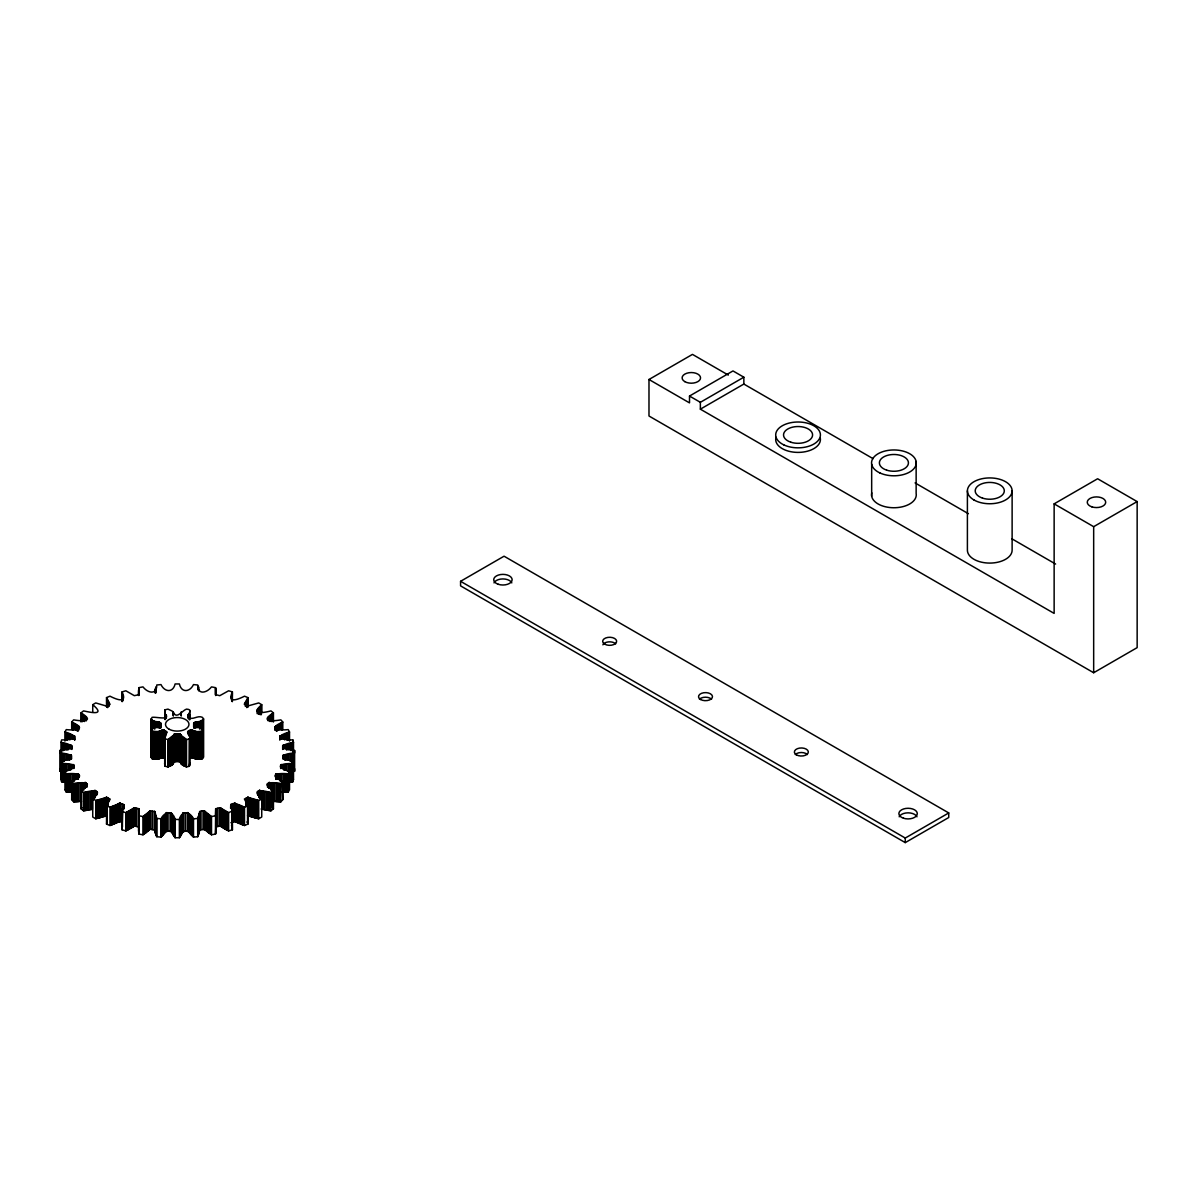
<?xml version="1.0" encoding="UTF-8"?>
<svg xmlns="http://www.w3.org/2000/svg" width="1197" height="1197" viewBox="0 0 1197 1197"><rect width="100%" height="100%" fill="white"/><g stroke="black" fill="none" stroke-linecap="round" stroke-linejoin="round"><path stroke-width="1.5" d="M232.383 701.592L232.413 691.896L228.627 690.789L219.739 695.696L215.55 694.559L215.535 687.647L211.495 686.883C206.812 693.093 197.505 695.218 197.7 684.983L193.495 684.594C189.844 692.24 181.42 693.048 179.37 683.951L175.121 683.951C173.056 693.033 164.632 692.24 160.982 684.594L156.777 684.983C156.972 695.218 147.665 693.108 142.997 686.883L138.942 687.647L138.672 694.754L134.318 695.666L125.85 690.789L122.064 691.896L122.094 701.592M122.064 691.896C127.78 704.075 116.408 699.482 109.974 696.175L106.533 697.612L110.079 704.42L106.413 706.065L95.745 702.938L92.738 704.674C106.578 716.36 89.311 712.065 83.536 710.898L81.037 712.873C95.266 721.552 82.533 721.522 73.63 719.861L71.7 722.045C87.052 728.838 76.728 730.694 66.269 729.616L64.952 731.951C80.678 736.649 73.825 740.165 61.646 739.911L60.987 742.335C76.249 744.983 73.765 749.517 59.865 750.489L59.865 752.943C73.78 753.915 76.114 758.359 60.987 761.112L61.646 781.791L65.476 782.344M61.646 763.536C73.795 763.282 80.857 766.858 64.952 771.496L66.269 773.831C76.683 772.738 87.246 774.683 71.7 781.387L73.63 783.571C82.593 781.925 95.072 781.836 81.037 790.559L83.536 792.534C91.331 790.514 104.618 788.524 92.738 798.758L95.745 800.494L106.832 797.411L110.199 799.147L106.533 805.82L109.974 807.257L120.089 803.217L123.919 804.713L122.064 811.536L125.85 812.658L134.318 807.78L138.792 808.723L138.942 815.785L142.997 816.549L150.044 810.968L154.697 811.491L155.371 833.052L156.777 836.718L160.982 837.092C164.707 829.386 172.847 828.818 175.121 837.735L179.37 837.735C181.645 828.848 189.769 829.386 193.495 837.092L197.7 836.718C197.52 826.469 206.812 828.593 211.495 834.803L215.535 834.04L215.804 826.932L220.158 826.035L228.627 830.913L232.413 829.79L232.383 810.968C226.353 799.162 238.891 804.339 244.502 807.257L247.944 805.82L244.397 799.012L248.063 797.367L258.732 800.494L261.739 798.758C249.679 788.434 263.25 790.409 270.941 792.534L273.44 790.559C259.21 781.88 271.958 781.91 280.861 783.571L282.791 781.387C267.41 774.579 277.734 772.753 288.208 773.831L289.524 771.496C273.799 766.768 280.652 763.282 292.831 763.536L293.504 761.112C278.362 758.389 280.711 753.901 294.612 752.943L294.612 750.489C280.936 749.337 278.213 744.908 293.504 742.335L292.831 739.911C280.741 740.09 273.634 736.529 289.524 731.951L288.208 729.616C277.824 730.649 267.245 728.704 282.791 722.045L280.861 719.861C271.899 721.507 259.405 721.596 273.44 712.873L270.941 710.898C263.25 713.008 249.664 714.998 261.739 704.674L258.732 702.938L247.644 706.021L244.263 704.195L247.944 697.612L244.502 696.175C238.068 699.497 226.697 704.031 232.413 691.896M292.756 771.691L294.612 771.197L294.612 768.743L293.714 768.504M155.041 830.314L150.044 829.222L142.997 834.803L138.942 834.04L138.927 827.127L134.737 825.99L125.85 830.913L122.064 829.79L122.678 807.81M199.286 832.214L199.39 813.227C201.53 806.823 208.577 814.544 211.495 816.549L215.535 815.785L215.804 808.678L220.158 807.78L228.627 812.658L232.383 810.968M164.722 718.798L165.171 709.776L167.954 709.118L172.129 711.063L173.356 712.23L173.356 715.881M173.356 712.23C176.572 719.921 182.348 710.36 186.523 709.118C195.081 709.626 184.936 715.641 188.498 717.377C192.747 720.579 197.58 714.923 202.443 717.362L203.61 718.978L203.61 757.073L202.443 758.689L199.166 759.018L190.084 757.701L190.084 730.305L197.101 731.621L202.443 731.307C205.734 725.591 193.794 728.494 193.734 724.335C194.213 720.19 201.724 723.272 203.61 718.978M189.769 762.728L189.321 766.275L186.523 766.933C178.173 759.886 176.303 759.886 167.954 766.933L165.171 766.275L164.602 763.177M164.722 713.322C171.904 721.088 155.954 716.524 152.034 717.362C148.712 723.123 160.727 720.115 160.757 724.335C160.727 728.554 148.712 725.547 152.034 731.307L158.184 731.562L163.405 730.065L167.266 732.145L164.558 736.35L165.171 766.275M199.39 813.227L197.7 818.449L197.7 836.718M293.504 761.112L293.504 779.367L292.831 781.791L289.001 782.344M190.084 730.305C182.393 731.786 195.979 738.594 186.523 739.551C178.173 732.504 176.303 732.504 167.954 739.551L165.171 738.878M179.37 837.735L179.37 819.481C181.42 810.399 189.859 811.192 193.495 818.838L197.7 818.449M121.885 822.115L119.476 821.516L109.974 825.511L106.533 824.075L107.176 822.369M289.524 771.496L289.524 789.751L288.208 792.085L281.744 792.309M154.802 811.551L156.777 818.449L160.982 818.838C164.632 811.192 173.071 810.399 175.121 819.481L175.121 837.735M182.887 831.406L183.186 812.838M151.421 745.536L151.6 747.033M282.791 781.387L282.791 799.641L280.861 801.825L271.719 801.137M92.378 791.037L92.378 809.292L83.536 810.803L81.037 808.813L82.039 807.795M164.393 730.305L164.393 757.701L154.054 758.943L152.034 758.689L150.882 757.073L151.6 756.399M202.877 747.033L203.056 745.536M273.44 790.559L273.44 808.813L270.941 810.803L261.111 809.022M81.516 801.317L73.63 801.825L71.7 799.641L72.314 780.938M261.739 798.758L261.739 817.027L258.732 818.763L247.51 815.741M873.077 458.66L743.846 384.057L743.846 377.205L700.365 402.312L700.365 409.165L1054.138 613.403L1054.138 503.862L1097.619 478.755L1137.15 501.588L1137.15 647.637L1093.669 672.744L648.983 416.002L648.983 379.494L692.465 354.387L728.315 375.08M648.983 379.494L689.502 402.88L689.502 396.042L732.983 370.935L743.846 377.205M700.365 409.165L743.846 384.057M460.576 581.308L504.057 556.201L948.742 812.943L948.742 817.506L905.261 842.613L460.576 585.872L460.576 581.308L905.261 838.05L948.742 812.943M1054.138 503.862L1093.669 526.68L1137.15 501.588M72.748 792.309L66.269 792.085L64.952 789.751L65.685 789.362M247.944 824.075L247.749 797.382L247.944 824.075L244.502 825.511L234.821 821.471L230.916 822.698M92.738 798.758L92.738 817.027L95.745 818.763L106.982 815.741M61.646 781.791L60.987 779.367L61.81 779.038M60.763 768.504L59.865 768.743L59.865 771.197L61.72 771.691M179.37 819.481L175.121 819.481M293.504 779.367L292.681 779.038L292.681 760.783M915.077 482.915L968.388 513.693M1012.004 538.874L1055.619 564.056M689.502 396.042L700.365 402.312M171.291 831.092L171.291 812.838M282.791 799.641L282.178 780.938M273.44 808.813L272.437 807.795L272.437 789.526M247.076 821.845L247.764 823.506M231.53 825.242L232.413 829.79M74.723 736.095L74.753 739.896M1093.669 526.68L1093.669 672.744M1012.123 490.83L1012.123 550.171A22.354 12.913 0 0 1 989.754 563.084A22.354 12.913 0 0 1 967.4 550.171L967.4 490.83M916.139 461.488L916.139 493.448A22.354 12.913 0 0 1 893.381 507.737A22.354 12.913 0 0 1 871.805 492.85M905.261 838.05L905.261 842.613M871.67 464.256L871.67 496.216M294.612 750.489L294.612 771.197M293.714 753.182L293.714 771.437M293.504 742.335L293.504 751.462M292.831 739.911L292.831 750.863M292.756 753.422L292.831 781.791M292.681 742.649L292.681 751.776M291.799 742.978L291.799 750.28M291.859 753.646L291.859 762.773M291.873 763.686L291.873 781.94M290.961 743.262L290.961 750.579M290.976 753.841L290.976 761.142M290.871 763.836L290.871 782.09M290.153 743.546L290.153 749.023M290.138 754.02L290.138 761.322M289.928 763.97L289.928 782.225M289.524 731.951L289.524 741.078M289.375 743.801L289.375 749.277M289.001 764.09L289.001 771.392M288.791 732.34L288.791 739.641M288.582 754.319L288.582 759.796M288.208 773.831L288.208 792.085M288.013 732.729L288.013 740.03M288.133 764.195L288.133 771.496M287.908 744.235L287.908 749.711M287.28 733.103L287.28 740.404M287.22 773.89L287.22 792.145M287.175 754.559L287.175 760.035M286.547 733.447L286.547 738.923M286.592 744.594L286.592 750.07M286.502 764.344L286.502 769.821M286.188 773.95L286.188 792.205M285.844 733.761L285.844 739.237M285.918 754.723L285.918 760.2M285.41 744.878L285.41 748.529M285.215 773.995L285.215 792.249M285.051 764.449L285.051 769.925M284.841 754.843L284.841 760.319M284.527 734.33L284.527 739.806M284.377 745.088L284.377 748.738M284.273 774.025L284.273 792.294M283.943 754.933L283.943 758.584M283.779 764.509L283.779 769.985M283.494 745.252L283.494 748.918M283.659 754.978L283.659 758.629M283.315 734.793L283.315 738.444M283.225 745.327L283.225 748.978M283.42 755.038L283.24 758.733M283.39 774.055L283.39 792.309M283.016 745.402L283.016 749.053M283.105 755.157L282.986 759.048M282.791 722.045L282.791 729.347M282.851 745.477L282.731 749.202M282.672 745.626L282.672 749.457M282.672 764.524L282.672 768.175M282.223 735.182L282.223 738.833M282.178 722.494L282.178 729.796M281.759 764.539L281.759 768.19M281.744 774.055L281.744 781.357M281.519 722.958L281.519 730.26M281.46 764.554L281.46 768.205M281.25 735.497L281.25 739.148M281.22 764.584L281.22 768.235M281.026 764.614L281.026 768.265M280.876 723.392L280.876 728.868M280.876 764.674L280.771 768.384M280.861 783.571L280.861 801.825M280.682 764.898L280.682 768.549M280.248 723.796L280.248 729.272M280.442 735.736L280.442 739.387M280.278 774.025L280.278 781.327M280.188 735.841L279.993 739.581M279.859 736.005L279.769 740M279.859 783.556L279.859 801.81M279.649 724.17L279.649 729.646M278.991 773.965L278.991 779.442M278.826 783.526L278.826 801.781M278.497 724.858L278.497 730.335M277.899 773.89L277.899 779.367M277.854 783.481L277.854 801.736M277.42 725.427L277.42 730.903M277.001 773.816L277.001 779.292M276.911 783.422L276.911 801.676M276.702 773.801L276.702 779.277M276.447 725.906L276.447 731.382M276.447 773.816L276.253 779.307M276.088 773.875L275.968 779.397M276.028 783.362L276.028 801.616M275.834 774.085L275.834 777.736M275.579 726.295L275.579 729.961M274.846 726.624L274.846 730.275M274.397 783.212L274.397 801.481M273.44 712.873L273.44 722M272.961 713.382L272.961 720.684M272.961 783.062L272.961 808.304M272.437 713.906L272.437 721.207M271.928 714.385L271.928 721.686M271.719 782.883L271.719 790.185M271.42 714.833L271.42 720.31M270.926 715.267L270.926 720.744M270.941 792.534L270.941 810.803M270.657 782.718L270.657 790.02M269.968 716.045L269.968 721.522M269.774 782.554L269.774 788.03M269.968 792.429L269.968 810.683M269.49 782.524L269.49 788M269.25 782.494L269.25 787.97M269.071 716.704L269.071 720.355M269.041 787.985L269.041 782.509L268.741 788.045M268.951 792.309L268.951 810.564M268.562 782.703L268.562 786.369M268.233 717.272L268.233 720.923M268.008 792.175L268.008 810.429M267.559 783.676L267.559 787.327M267.096 792.04L267.096 810.294M266.243 791.89L266.243 810.145M264.672 791.606L264.672 809.86M263.295 791.322L263.295 809.576M262.098 791.037L262.098 809.292M261.739 704.674L261.739 711.976M261.395 705.213L261.395 714.34M261.021 705.766L261.021 714.893M261.111 790.768L261.111 799.895M260.647 706.29L260.647 713.592M260.273 706.784L260.273 714.085M260.288 790.529L260.288 797.83M260.018 790.469L260.018 797.771M259.899 707.247L259.899 714.549M259.764 790.424L259.764 797.741M259.554 790.409L259.554 797.711M259.39 790.424L259.39 797.726M259.151 708.1L259.151 713.577M259.255 790.439L259.255 797.756M258.732 800.494L258.732 818.763M258.447 708.848L258.447 714.325M257.774 709.477L257.774 713.128M257.789 791.441L257.789 795.092M257.804 800.299L257.804 818.553M257.16 710.001L257.16 713.651M256.831 800.09L256.831 818.344M255.919 799.865L255.919 818.135M255.066 799.656L255.066 817.91M254.258 799.431L254.258 817.701M252.776 799.012L252.776 817.267M251.505 798.594L251.505 816.863M250.412 798.219L250.412 816.474M249.5 797.86L249.5 816.115M248.752 797.546L248.752 815.815M248.497 797.471L248.497 815.726M248.063 797.367L248.258 815.666M247.944 697.612L247.944 706.739M247.764 698.18L247.764 707.307M247.54 698.764L247.315 706.619M247.51 797.486L247.54 822.923M247.076 699.841L247.076 707.143M246.836 700.335L246.836 707.636M246.328 701.247L246.328 706.724M246.328 802.185L246.328 805.85M245.834 702.041L245.834 705.691M246.043 798.219L246.043 805.521M245.34 702.714L245.34 706.365M244.502 807.257L244.502 825.511M243.634 806.987L243.634 825.242M242.737 806.673L242.737 824.942M241.914 806.389L241.914 824.643M241.121 806.09L241.121 824.344M240.373 805.805L240.373 824.06M239.041 805.252L239.041 823.506M237.889 804.728L237.889 822.982M236.901 804.249L236.901 822.504M236.108 803.815L236.108 822.07M235.45 803.441L235.45 821.711M235.225 803.337L235.225 821.591M235.016 803.262L235.016 821.516M234.657 803.187L234.821 821.471M234.507 803.187L234.507 821.441M234.238 803.262L234.238 821.531M232.592 803.86L232.592 822.115M232.323 693.063L232.158 701.472M232.158 809.262L232.323 828.623M232.053 694.679L232.053 700.155M232.053 808.753L232.053 827.007M231.799 695.622L231.799 701.098M231.799 807.81L231.799 826.065M231.53 696.459L231.53 700.11M230.916 804.444L230.916 808.095M230.767 804.489L230.602 808.274M228.627 812.658L228.627 830.913M227.849 812.299L227.849 830.553M227.041 811.91L227.041 830.179M226.293 811.551L226.293 829.805M225.59 811.192L225.59 829.446M224.946 810.848L224.946 829.102M223.764 810.174L223.764 828.429M222.777 809.561L222.777 827.815M221.939 808.992L221.939 827.247M221.265 808.499L221.265 826.753M220.712 808.065L220.712 826.319M220.517 807.945L220.517 826.199M220.158 807.78L220.338 826.095M219.859 807.721L220.009 825.99M219.56 807.78L219.56 826.035M217.779 808.214L217.779 826.484M215.894 689.921L215.894 695.397M215.984 808.633L215.894 831.765M215.655 688.215L215.655 695.517M215.804 808.678L215.655 833.471M215.535 687.647L215.535 694.948M215.61 808.783L215.535 834.04M211.495 816.549L211.495 834.803M210.807 816.13L210.807 834.384M210.118 815.681L210.118 833.935M209.49 815.247L209.49 833.501M208.891 814.828L208.891 833.082M208.338 814.424L208.338 832.678M207.365 813.661L207.365 831.915M206.542 812.958L206.542 831.212M205.869 812.329L205.869 830.583M205.33 811.775L205.33 830.03M204.911 811.297L204.911 829.551M204.747 811.162L204.747 829.416M204.448 810.968L204.597 829.297M204.163 810.878L204.298 829.162M203.849 810.908L203.849 829.177M203.266 719.307L203.266 756.743M202.877 719.651L202.877 728.778M202.488 719.981L202.488 729.108M202.443 731.307L202.443 758.689M202.098 720.265L202.098 729.407M201.964 811.192L201.964 829.446M201.695 720.549L201.695 729.676M201.799 731.397L201.799 758.793M201.32 720.789L201.32 728.09M200.931 721.013L200.931 728.315M201.096 731.487L201.096 758.868M200.572 721.207L200.572 728.509M200.423 731.562L200.423 758.943M200.213 721.387L200.213 728.689M200.079 811.431L200.079 829.701M199.779 731.606L199.779 758.988M199.899 811.461L199.675 829.805M199.57 721.656L199.57 728.958M199.585 811.626L199.435 830.853M199.166 731.636L199.166 759.018M199.001 721.866L199.001 727.342M199.106 814.798L199.106 833.052M198.672 687.198L198.672 690.849M198.837 815.741L198.672 834.504M198.463 686.659L198.463 690.31M198.552 722L198.552 727.477M198.597 731.651L198.597 759.048M198.463 816.773L198.463 835.027M198.238 686.105L198.238 689.756M198.193 722.09L198.193 727.567M198.238 817.327L198.238 835.581M198.074 731.651L198.074 759.048M197.969 817.895L197.969 836.164M197.67 722.075L197.67 727.552M197.565 731.651L197.565 759.033M197.101 722.075L197.101 727.552M197.101 731.621L197.101 759.018M196.562 722.09L196.562 727.567M196.308 731.562L196.308 758.943M196.084 722.135L196.084 727.611M195.62 722.21L195.62 727.686M195.635 731.472L195.635 758.853M195.216 722.285L195.216 727.761M195.156 731.382L195.156 758.778M194.857 722.375L194.857 727.851M194.797 731.307L194.797 758.689M194.542 722.494L194.542 727.971M194.453 731.068L194.453 758.464M194.273 722.614L194.273 728.09M194.049 722.734L194.049 726.384M194.049 730.843L194.049 758.225M193.869 722.868L193.734 727.985M193.675 723.153L193.645 726.968M193.645 730.649L193.645 758.03M193.495 818.838L193.495 837.092M193.241 730.469L193.241 757.866M192.941 818.359L192.941 836.613M192.852 730.335L192.852 757.716M192.463 730.23L192.463 757.611M192.388 817.85L192.388 836.119M192.089 730.14L192.089 757.521M191.729 730.095L191.729 757.477M191.879 817.371L191.879 835.626M191.385 730.065L191.385 757.447M191.4 816.908L191.4 835.162M191.071 730.065L191.071 757.447M190.966 816.459L190.966 834.713M190.787 730.08L190.787 757.477M190.532 730.14L190.532 757.521M190.293 730.2L190.293 757.596M190.203 815.621L190.203 833.875M189.754 710.943L189.934 719.606M189.769 735.332L189.754 765.107M189.62 713.711L189.455 719.472M189.635 738.1L189.485 765.9M189.59 814.843L189.59 833.097M189.321 714.19L189.321 719.666M189.291 730.828L189.291 736.305M189.321 738.878L189.321 766.275M189.096 814.169L189.096 832.424M188.917 714.4L188.917 718.05M188.902 731.068L188.902 734.719M188.722 813.571L188.722 831.825M188.513 714.624L188.513 718.275M188.498 731.292L188.498 734.943M188.303 812.913L188.423 831.317M188.168 714.863L188.168 718.514M188.049 812.688L188.183 831.047M187.794 812.583L187.929 830.883M187.48 812.583L187.48 830.853M186.523 739.551L186.523 766.933M185.954 739.357L185.954 766.738M185.55 812.688L185.55 830.942M185.34 739.133L185.34 766.514M184.787 738.908L184.787 766.289M184.263 738.684L184.263 766.065M183.799 738.459L183.799 765.841M183.62 812.763L183.62 831.017M183.38 738.235L183.38 765.616M183.425 812.778L183.425 831.032M182.991 738.01L182.991 765.392M182.887 813.152L182.812 831.571M182.647 737.801L182.647 765.182M182.662 813.84L182.662 832.095M182.348 737.591L182.348 764.988M182.453 814.469L182.453 832.723M182.153 815.187L182.153 833.441M181.869 737.232L181.869 764.614M181.749 815.995L181.749 834.249M181.51 736.888L181.51 764.285M181.271 712.035L181.271 715.686M181.271 736.634L181.271 764.015M181.226 816.893L181.226 835.162M181.121 712.23L181.121 715.881M181.031 735.212L181.121 763.821M180.792 734.704L180.927 762.339M180.927 817.386L180.927 835.641M180.612 734.494L180.612 761.89M180.582 817.895L180.582 836.149M180.223 734.165L180.433 761.696M179.999 734.03L179.999 761.412M180.208 818.404L180.208 836.673M179.774 733.926L179.774 761.322M179.789 818.957L179.789 837.212M179.52 733.866L179.52 761.247M179.281 733.821L179.281 761.202M178.996 733.806L178.996 761.187M177.799 733.851L177.799 761.232M177.246 733.851L177.246 761.232M176.677 733.851L176.677 761.232M175.48 733.806L175.48 761.187M175.196 733.821L175.196 761.202M174.957 733.866L174.957 761.247M174.717 733.926L174.478 761.412M174.702 818.957L174.702 837.212M174.253 734.165L174.253 761.546M174.283 818.404L174.283 836.673M174.044 734.315L174.044 761.696M173.864 734.494L173.864 761.89M173.909 817.895L173.909 836.149M173.7 734.704L173.55 762.339M173.565 817.386L173.565 835.641M173.445 735.212L173.356 763.821M173.251 816.893L173.251 835.162M172.981 711.766L173.206 715.686M173.206 736.634L172.981 764.285M172.727 815.995L172.727 834.249M172.622 737.232L172.622 764.614M172.323 815.187L172.323 833.441M172.129 737.591L172.129 764.988M172.024 814.469L172.024 832.723M171.829 737.801L171.829 765.182M171.814 813.84L171.814 832.095M171.485 738.01L171.485 765.392M171.5 813.017L171.665 831.571M171.111 738.235L171.111 765.616M171.171 812.793L171.171 831.047M170.872 812.763L170.872 831.017M170.677 738.459L170.677 765.841M170.213 738.684L170.213 766.065M169.705 738.908L169.705 766.289M169.136 739.133L169.136 766.514M168.927 812.688L168.927 830.942M168.523 739.357L168.523 766.738M167.954 739.551L167.954 766.933M166.996 812.583L166.996 830.853M166.802 812.583L166.802 830.838M166.548 812.628L166.548 830.883M166.308 714.863L166.308 718.514M166.428 812.688L166.293 831.047M166.174 812.913L166.054 831.317M165.964 714.624L165.964 718.275M165.979 731.292L165.979 734.943M165.77 813.571L165.77 831.825M165.56 714.4L165.56 718.05M165.575 731.068L165.575 736.544M165.381 814.169L165.381 832.424M165.171 709.776L165.171 719.666M165.186 730.828L165.186 736.305M164.991 710.15L164.991 719.277M164.842 738.1L164.991 765.9M164.887 814.843L164.887 833.097M164.602 735.796L164.722 765.107M164.273 815.621L164.273 833.875M164.184 730.2L164.184 757.596M163.959 730.14L163.959 757.521M163.69 730.08L163.69 757.477M163.525 816.459L163.525 834.713M163.405 730.065L163.405 757.447M163.091 730.065L163.091 757.447M163.091 816.908L163.091 835.162M162.747 730.095L162.747 757.477M162.612 817.371L162.612 835.626M162.388 730.14L162.388 757.521M162.014 730.23L162.014 757.611M162.104 817.85L162.104 836.119M161.64 730.335L161.64 757.716M161.535 818.359L161.535 836.613M161.236 730.469L161.236 757.866M160.817 723.153L160.757 727.656M160.832 730.649L160.832 758.03M160.982 818.838L160.982 837.092M160.607 722.868L160.757 727.985M160.443 722.734L160.443 726.384M160.428 730.843L160.428 758.225M160.218 722.614L160.218 728.09M160.024 731.068L160.024 758.464M159.949 722.494L159.949 727.971M159.62 722.375L159.62 727.851M159.68 731.307L159.68 758.689M159.261 722.285L159.261 727.761M159.321 731.382L159.321 758.778M158.857 722.21L158.857 727.686M158.842 731.472L158.842 758.853M158.408 722.135L158.408 727.611M158.184 731.562L158.184 758.943M157.914 722.09L157.914 727.567M157.376 722.075L157.376 727.552M157.376 731.621L157.376 759.018M156.807 722.075L156.807 727.552M156.912 731.651L156.912 759.033M156.777 818.449L156.777 836.718M156.283 722.09L156.283 727.567M156.418 731.651L156.418 759.048M156.508 817.895L156.508 836.164M156.238 817.327L156.238 835.581M156.014 686.659L155.805 692.674M155.924 722L155.924 727.477M155.879 731.651L155.879 759.048M155.805 816.234L156.014 835.027M155.64 687.691L155.64 693.168M155.64 815.741L155.64 833.995M155.371 688.634L155.371 692.285M155.475 721.866L155.475 727.342M155.311 731.636L155.311 759.018M155.371 814.798L155.371 833.052M155.191 689.472L155.191 693.123M155.041 812.06L155.191 832.214M154.907 721.656L154.907 728.958M154.697 731.606L154.697 758.988M154.697 811.491L154.697 829.745M154.398 811.431L154.398 829.701M154.263 721.387L154.263 728.689M154.054 731.562L154.054 758.943M153.904 721.207L153.904 728.509M153.545 721.013L153.545 728.315M153.381 731.487L153.381 758.868M153.171 720.789L153.171 728.09M152.782 720.549L152.782 727.851M152.677 731.397L152.677 758.793M152.393 720.265L152.393 729.407M152.513 811.192L152.513 829.446M152.034 731.307L152.034 758.689M151.989 719.981L151.989 729.108M151.6 719.651L151.6 728.778M151.211 719.307L151.211 756.743M150.882 718.978L150.882 757.073M150.627 810.908L150.627 829.177M150.448 810.893L150.448 829.147M150.179 810.908L150.044 829.222M149.894 811.042L149.894 829.297M149.73 811.162L149.565 829.551M149.146 811.775L149.146 830.03M148.608 812.329L148.608 830.583M147.934 812.958L147.934 831.212M147.126 813.661L147.126 831.915M146.139 814.424L146.139 832.678M145.6 814.828L145.6 833.082M145.002 815.247L145.002 833.501M144.358 815.681L144.358 833.935M143.67 816.13L143.67 834.384M142.997 816.549L142.997 834.803M138.942 687.647L138.822 695.517M138.942 834.04L138.867 808.783L138.717 832.873M138.717 688.814L138.598 695.397M138.553 690.43L138.553 695.038M138.508 808.633L138.553 831.257M136.697 808.214L136.697 826.484M134.917 807.78L134.917 826.035M134.737 807.736L134.737 825.99M134.483 807.736L134.483 825.99M134.318 807.78L134.154 826.095M133.959 807.945L133.959 826.199M133.765 808.065L133.765 826.319M133.226 808.499L133.226 826.753M132.538 808.992L132.538 827.247M131.715 809.561L131.715 827.815M130.712 810.174L130.712 828.429M129.53 810.848L129.53 829.102M128.887 811.192L128.887 829.446M128.184 811.551L128.184 829.805M127.436 811.91L127.436 830.179M126.628 812.299L126.628 830.553M125.85 812.658L125.85 830.913M123.875 808.274L123.875 804.608L123.83 808.798M123.56 804.444L123.56 809.307M122.962 696.459L122.962 700.11M122.678 695.622L122.678 701.098M122.423 694.679L122.423 700.155M122.423 808.753L122.423 827.007M122.154 693.063L122.318 701.472M122.318 809.262L122.154 828.623M121.885 803.86L122.064 829.79M120.239 803.262L120.239 821.531M120.089 803.217L120.089 821.471M119.835 803.187L119.655 821.471M119.476 803.262L119.476 821.516M119.266 803.337L119.266 821.591M119.042 803.441L119.042 821.711M118.383 803.815L118.383 822.07M117.575 804.249L117.575 822.504M116.603 804.728L116.603 822.982M115.451 805.252L115.451 823.506M114.104 805.805L114.104 824.06M113.371 806.09L113.371 824.344M112.578 806.389L112.578 824.643M111.74 806.673L111.74 824.942M110.842 806.987L110.842 825.242M109.974 807.257L109.974 825.511M109.136 702.714L109.136 706.365M108.658 702.041L108.658 705.691M108.448 798.219L108.448 801.87M108.149 701.247L108.149 706.724M108.149 802.185L108.149 805.85M107.655 700.335L107.655 707.636M107.416 699.841L107.416 707.143M107.176 699.317L107.176 706.619M106.937 698.764L106.937 706.065M106.982 797.486L106.937 822.923M106.728 698.18L106.728 707.307M106.832 797.411L106.728 823.506M106.533 697.612L106.533 706.739M106.593 797.367L106.533 824.075M106.219 797.411L106.219 815.666M105.994 797.471L105.994 815.726M105.74 797.546L105.74 815.815M104.992 797.86L104.992 816.115M104.079 798.219L104.079 816.474M102.972 798.594L102.972 816.863M101.7 799.012L101.7 817.267M100.234 799.431L100.234 817.701M99.426 799.656L99.426 817.91M98.558 799.865L98.558 818.135M97.66 800.09L97.66 818.344M96.688 791.441L96.688 795.092M96.688 800.299L96.688 818.553M95.745 800.494L95.745 818.763M95.087 797.726L95.087 790.424L94.713 797.741M94.473 790.469L94.473 797.771M94.189 790.529L94.189 797.83M93.366 790.768L93.366 799.895M92.738 704.674L92.738 711.976M91.196 791.322L91.196 809.576M89.82 791.606L89.82 809.86M88.249 791.89L88.249 810.145M87.396 792.04L87.396 810.294M86.917 783.676L86.917 787.327M86.483 792.175L86.483 810.429M86.244 717.272L86.244 720.923M85.825 782.614L85.915 786.369M85.451 782.509L85.451 787.985M85.526 792.309L85.526 810.564M85.421 716.704L85.421 720.355M85.241 782.494L85.241 787.97M84.987 782.524L84.987 788M84.703 782.554L84.703 788.03M84.523 716.045L84.523 721.522M84.508 792.429L84.508 810.683M83.82 782.718L83.82 790.02M83.551 715.267L83.551 720.744M83.536 792.534L83.536 810.803M83.057 714.833L83.057 720.31M82.773 782.883L82.773 790.185M82.548 714.385L82.548 721.686M82.039 713.906L82.039 721.207M81.516 713.382L81.516 720.684M81.516 783.062L81.516 808.304M81.037 712.873L81.037 722M81.037 790.559L81.037 808.813M80.079 783.212L80.079 801.481M78.897 726.295L78.897 729.961M78.583 773.98L78.643 777.736M78.239 773.831L78.404 779.352M78.448 783.362L78.448 801.616M78.029 725.906L78.029 731.382M78.029 773.816L78.029 779.292M77.775 773.801L77.775 779.277M77.491 773.816L77.491 779.292M77.566 783.422L77.566 801.676M77.057 725.427L77.057 730.903M76.578 773.89L76.578 779.367M76.638 783.481L76.638 801.736M75.995 724.858L75.995 730.335M75.486 773.965L75.486 779.442M75.665 783.526L75.665 801.781M74.827 724.17L74.827 729.646M74.483 735.931L74.708 740M74.618 783.556L74.618 801.81M74.229 723.796L74.229 729.272M74.289 735.841L74.289 739.492M74.034 735.736L74.034 739.387M74.199 774.025L74.199 781.327M73.765 764.793L73.795 768.549M73.601 723.392L73.601 728.868M73.616 764.674L73.616 768.324M73.63 783.571L73.63 801.825M73.271 764.584L73.466 768.265M73.226 735.497L73.226 739.148M73.017 764.554L73.017 768.205M72.972 722.958L72.972 730.26M72.748 774.055L72.748 781.357M72.718 764.539L72.718 768.19M72.314 722.494L72.314 729.796M72.269 735.182L72.269 738.833M71.745 745.551L71.805 749.457M71.805 764.524L71.805 768.175M71.7 722.045L71.7 729.347M71.64 745.477L71.64 749.127M71.491 755.292L71.506 759.048M71.7 781.387L71.7 799.641M71.251 745.327L71.461 749.053M71.236 755.083L71.371 758.808M71.177 734.793L71.177 738.444M71.057 755.038L71.057 758.689M71.102 774.055L71.102 792.309M70.982 745.252L70.982 748.918M70.818 754.978L70.818 758.629M70.533 754.933L70.533 758.584M70.713 764.509L70.713 769.985M70.114 745.088L70.114 748.738M70.204 774.025L70.204 792.294M69.965 734.33L69.965 739.806M69.635 754.843L69.635 760.319M69.426 764.449L69.426 769.925M69.261 773.995L69.261 792.249M69.082 744.878L69.082 748.529M68.633 733.761L68.633 739.237M68.558 754.723L68.558 760.2M68.289 773.95L68.289 792.205M67.93 733.447L67.93 738.923M67.9 744.594L67.9 750.07M67.975 764.344L67.975 769.821M67.301 754.559L67.301 760.035M67.256 773.89L67.256 792.145M67.197 733.103L67.197 740.404M66.568 744.235L66.568 749.711M66.463 732.729L66.463 740.03M66.359 764.195L66.359 771.496M66.269 773.831L66.269 792.085M65.895 754.319L65.895 759.796M65.685 732.34L65.685 739.641M65.476 764.09L65.476 771.392M65.102 743.801L65.102 749.277M64.952 731.951L64.952 741.078M64.952 771.496L64.952 789.751M64.563 763.97L64.563 782.225M64.324 743.546L64.324 749.023M64.339 754.02L64.339 761.322M63.516 743.262L63.516 750.579M63.501 753.841L63.501 761.142M63.606 763.836L63.606 782.09M62.678 742.978L62.678 750.28M62.618 753.646L62.618 762.773M62.603 763.686L62.603 781.94M61.81 742.649L61.81 751.776M61.72 753.422L61.72 762.564M60.987 742.335L60.987 751.462M60.763 753.182L60.987 779.367M59.865 750.489L59.865 771.197M494.002 582.879A9.217 5.327 0 0 1 502.92 578.929A9.217 5.327 0 0 1 511.822 582.879M899.171 816.788A9.217 5.327 0 0 1 908.074 812.838A9.217 5.327 0 0 1 916.977 816.788M602.899 644.824A6.987 4.04 0 0 1 608.734 641.876A6.987 4.04 0 0 1 615.692 643.851M699.452 699.198A6.987 4.04 0 0 1 711.542 699.198M795.302 754.529A6.987 4.04 0 0 1 807.406 754.529M820.319 438.297A22.354 12.913 0 0 1 797.187 452.391A22.354 12.913 0 0 1 776.015 437.309M95.446 790.574L95.326 795.975L95.446 790.574M168.942 729.123A11.746 6.778 0 0 0 188.572 726.085A11.746 6.778 0 0 0 174.208 717.781A11.746 6.778 0 0 0 168.942 729.123M903.466 818.209A9.217 5.327 0 0 0 917.291 813.601A9.217 5.327 0 0 0 903.466 808.992A9.217 5.327 0 0 0 903.466 818.209M498.311 584.301A9.217 5.327 0 0 0 512.136 579.692A9.217 5.327 0 0 0 498.311 575.084A9.217 5.327 0 0 0 498.311 584.301M604.694 644.151A6.987 4.04 0 0 0 616.395 642.355A6.987 4.04 0 0 0 607.837 637.403A6.987 4.04 0 0 0 604.694 644.151M700.559 699.497A6.987 4.04 0 0 0 712.245 697.686A6.987 4.04 0 0 0 703.686 692.749A6.987 4.04 0 0 0 700.559 699.497M796.409 754.843A6.987 4.04 0 0 0 808.095 753.033A6.987 4.04 0 0 0 799.536 748.095A6.987 4.04 0 0 0 796.409 754.843M790.783 442.187A14.529 8.394 0 0 0 812.583 434.915A14.529 8.394 0 0 0 790.783 427.658A14.529 8.394 0 0 0 790.783 442.187M886.633 470.137A14.529 8.394 0 0 0 908.433 462.88A14.529 8.394 0 0 0 886.633 455.608A14.529 8.394 0 0 0 886.633 470.137M982.483 498.102A14.529 8.394 0 0 0 1004.298 490.83A14.529 8.394 0 0 0 982.483 483.558A14.529 8.394 0 0 0 982.483 498.102M879.885 472.935A22.354 12.913 0 0 0 916.004 464.855A22.354 12.913 0 0 0 885.825 450.835A22.354 12.913 0 0 0 879.885 472.935M1091.873 506.855A9.217 5.327 0 0 0 1105.699 502.246A9.217 5.327 0 0 0 1091.873 497.623A9.217 5.327 0 0 0 1091.873 506.855M684.804 381.634A9.217 5.327 0 0 0 700.23 379.254A9.217 5.327 0 0 0 688.933 372.731A9.217 5.327 0 0 0 684.804 381.634M783.766 444.85A22.354 12.913 0 0 0 820.095 437.1A22.354 12.913 0 0 0 790.289 422.81A22.354 12.913 0 0 0 783.766 444.85M973.939 499.957A22.354 12.913 0 0 0 1011.36 494.166A22.354 12.913 0 0 0 983.964 478.366A22.354 12.913 0 0 0 973.939 499.957"/></g></svg>
